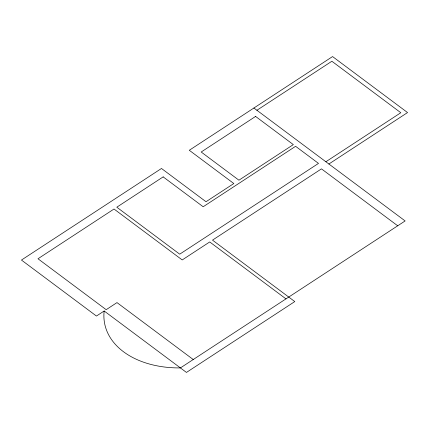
<?xml version="1.0" encoding="UTF-8"?>
<svg xmlns="http://www.w3.org/2000/svg" width="429" height="429" viewBox="0 0 429 429"><rect width="100%" height="100%" fill="white"/><g stroke="black" fill="none" stroke-linecap="round" stroke-linejoin="round"><path stroke-width="0.64" d="M256.912 110.274L331.869 61.25L400.82 112.73L325.863 161.76M397.71 225.793L321.466 168.865L212.505 240.133L294.793 301.571L186.454 372.431L104.167 310.993L96.439 316.044L21.45 260.054L161.476 168.474L206.011 201.727L233.832 183.532L189.291 150.273L332.561 56.569L407.55 112.559L328.882 164.012M253.893 108.022L405.132 220.94L180.416 367.921A88.106 59.411 -10.1 0 1 104.167 310.993M285.971 298.879L209.727 241.951L182.212 259.942L114.017 209.025L37.983 258.762L106.177 309.679L116.994 302.601L193.243 359.534M163.165 176.882L116.801 207.207L179.713 254.177L318.5 163.401L295.597 146.305L203.18 206.757L163.165 176.882M255.587 116.431L201.185 152.011L238.932 180.196L293.334 144.616L255.587 116.431"/></g></svg>
